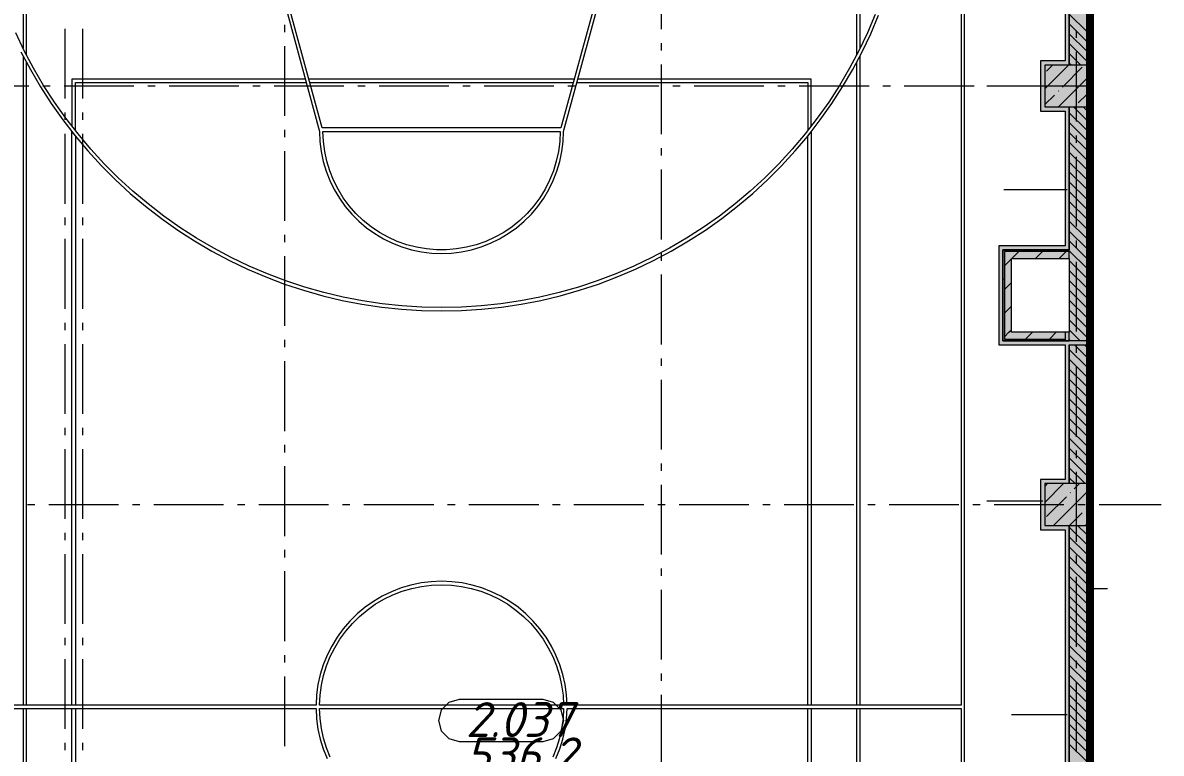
# Model space of a CAD drawing. Header units: millimetres. Extents: x -537608 to 253996, y -217170 to 186033.
# Drawn here: x -291916 to -275593, y -27265 to -16793 of the extents above; entities that cross this region are included whole.
import ezdxf

# ---------------------------------------------------------------- set-up
doc = ezdxf.new("R2010")
doc.units = ezdxf.units.MM
doc.layers.add('16) Лак 1.6м', color=160, linetype='Continuous', lineweight=90)
doc.layers.add('PDF _Геометрия', color=7, linetype='Continuous')
doc.layers.add('PDF _Текст', color=7, linetype='Continuous')
doc.layers.add('PDF _Сплошная заливка', color=7, linetype='Continuous', true_color=0xffffff)
doc.styles.add('PDF ISOCPEUR Italic', font='isocpeui.ttf')

msp = doc.modelspace()

# ---------------------------------------------------------------- hatches: boundary and pattern name
at = {"layer": 'PDF _Сплошная заливка', "true_color": 0xff7d7d, "transparency": 33554559}
for points in [[(-276661.3528, -28938.6636), (-276601.352, -28938.6636), (-276601.352, -10840.6596), (-276661.3528, -10840.6596), (-276661.3528, -26801.2363)], [(-276971.3524, -17400.6608), (-276971.3524, -17340.6604), (-277321.3517, -17340.6604), (-277321.3517, -17400.6608), (-277261.351, -17400.6608)], [(-277261.351, -18060.6614), (-276971.3524, -18060.6614), (-276971.3524, -18000.6618), (-277321.3517, -18000.6618), (-277321.3517, -18060.6614)], [(-276971.3524, -20050.6611), (-276911.3516, -20050.6611), (-276911.3516, -18000.6618), (-276971.3524, -18000.6618), (-276971.3524, -19990.6626)], [(-276971.3524, -20050.6611), (-276971.3524, -19990.6626), (-277921.3521, -19990.6626), (-277921.3521, -20050.6611), (-277861.3514, -20050.6611)], [(-277007.4638, -21410.6625), (-276661.3528, -21410.6625), (-276661.3528, -21350.6613), (-277921.3521, -21350.6613), (-277921.3521, -21410.6625), (-277845.4411, -21410.6625)], [(-276971.3524, -23400.662), (-276971.3524, -23340.6634), (-277321.3517, -23340.6634), (-277321.3517, -23400.662), (-277261.351, -23400.662)], [(-277261.351, -24060.6631), (-276971.3524, -24060.6631), (-276971.3524, -24000.6624), (-277321.3517, -24000.6624), (-277321.3517, -24060.6631)], [(-276971.3524, -29400.664), (-276911.3516, -29400.664), (-276911.3516, -24000.6624), (-276971.3524, -24000.6624), (-276971.3524, -29340.6632)]]:
    msp.add_hatch(color=11, dxfattribs=at).paths.add_polyline_path(points)
at = {"layer": 'PDF _Сплошная заливка', "transparency": 33554559}
h = msp.add_hatch(color=256, dxfattribs=at)
h.paths.add_polyline_path([(-276661.3528, -42060.6668), (-276661.764, -42050.6663), (-276911.3516, -42050.6663), (-276911.3516, -42060.6668)], flags=0)
h.paths.add_polyline_path([(-276680.4968, -41550.6664), (-276661.3528, -41550.6664), (-276661.3528, -36000.6642), (-276911.3516, -36000.6642), (-276911.3516, -41550.6664), (-276682.3914, -41550.6664)], flags=0)
h.paths.add_polyline_path([(-276911.3516, -35400.6659), (-276661.3528, -35400.6659), (-276661.3528, -30000.6644), (-276911.3516, -30000.6644), (-276911.3516, -35345.0422)], flags=0)
h.paths.add_polyline_path([(-276661.3528, -29400.664), (-276661.3528, -24000.6624), (-276911.3516, -24000.6624), (-276911.3516, -29400.664), (-276670.195, -29400.664)], flags=0)
h.paths.add_polyline_path([(-276852.9743, -23400.662), (-276661.3528, -23400.662), (-276661.3528, -21410.6625), (-276911.3516, -21411.1604), (-276911.3516, -23400.662)], flags=0)
h.paths.add_polyline_path([(-276661.3528, -21350.6613), (-276661.3528, -18000.6618), (-276911.3516, -18000.6618), (-276911.3516, -21350.6613)], flags=0)
h.paths.add_polyline_path([(-276661.3528, -17400.6608), (-276661.3528, -11950.6591), (-276911.3516, -11950.6591), (-276911.3516, -17400.6608)], flags=0)
for points in [[(-277861.3514, -21330.662), (-277841.3526, -21330.662), (-277841.3526, -20050.6611), (-277861.3514, -20050.6611), (-277861.3514, -21230.6615)], [(-276911.3516, -20070.6615), (-276911.3516, -20050.6611), (-277841.3526, -20050.6611), (-277841.3526, -20070.6615), (-277741.3522, -20070.6615)], [(-276971.3524, -21350.6613), (-276971.3524, -21330.662), (-277861.3514, -21330.662), (-277861.3514, -21350.6613), (-277007.4638, -21350.6613)], [(-277007.4638, -21330.662), (-276971.3524, -21330.662), (-276971.3524, -21230.6615), (-277841.3526, -21230.6615), (-277841.3526, -21330.662), (-277148.4738, -21330.662)], [(-277261.351, -24000.6624), (-276661.3528, -24000.6624), (-276661.3528, -23400.662), (-277261.351, -23400.662), (-277261.351, -23953.3017)]]:
    msp.add_hatch(color=256, dxfattribs=at).paths.add_polyline_path(points)
at = {"layer": 'PDF _Сплошная заливка', "true_color": 0xff7d7d, "transparency": 33554559}
h = msp.add_hatch(color=11, dxfattribs=at)
h.paths.add_polyline_path([(-276971.3524, -23400.662), (-276911.3516, -23400.662), (-276911.3516, -21411.1604), (-276971.3524, -21410.6625), (-276971.3524, -23340.6634)], flags=0)
h.paths.add_polyline_path([(-276911.3516, -21350.6613), (-276911.3516, -21230.6615), (-276971.3524, -21230.6615), (-276971.3524, -21350.6613)], flags=0)

# ---------------------------------------------------------------- linework, layer by layer
at = {"layer": '16) Лак 1.6м'}
msp.add_line((-276601.352, -28938.6636), (-276601.352, -10840.6596), dxfattribs=at)
at = {"layer": 'PDF _Геометрия', "lineweight": 9}
for p, q in [((-276971.3524, -12010.6587), (-276971.3524, -17340.6604)), ((-276911.3516, -12010.6587), (-276911.3516, -17400.6608)), ((-276911.3516, -17400.6608), (-276911.3516, -12010.6587)), ((-276661.3528, -17400.6608), (-276661.3528, -11950.6591)), ((-276661.3528, -11950.6591), (-276661.3528, -17400.6608)), ((-276661.3528, -16918.1682), (-276911.3516, -16668.1679)), ((-276661.3528, -17059.5893), (-276911.3516, -16809.589)), ((-276661.3528, -17201.0098), (-276911.3516, -16951.0104)), ((-276661.3528, -17342.4325), (-276911.3516, -17092.4315)), ((-276744.5429, -17400.6608), (-276911.3516, -17233.8534)), ((-276971.3524, -17340.6604), (-277321.3517, -17340.6604)), ((-277321.3517, -17340.6604), (-277321.3517, -17400.6608)), ((-277321.3517, -17400.6608), (-277321.3517, -18000.6618)), ((-277261.351, -17738.1626), (-276923.8496, -17400.6608)), ((-276661.3528, -17400.6608), (-277261.351, -17400.6608)), ((-277261.351, -17400.6608), (-277261.351, -18000.6618)), ((-277238.0582, -17486.7696), (-277151.9486, -17400.6608)), ((-277009.9591, -17714.8689), (-276724.8369, -17429.7457)), ((-276885.9662, -17400.6608), (-276911.3516, -17375.2748)), ((-276661.3528, -18000.6618), (-276661.3528, -17400.6608)), ((-277067.654, -18000.6618), (-276661.3528, -17594.3595)), ((-277291.3524, -17704.1103), (-278091.3516, -17704.1103)), ((-277066.9844, -17771.8928), (-277062.2415, -17767.1512)), ((-277261.351, -17966.2602), (-277124.0076, -17828.9168)), ((-276781.8601, -17942.9669), (-276661.3528, -17822.4583)), ((-277321.3517, -18000.6618), (-277321.3517, -18060.6614)), ((-277321.3517, -18060.6614), (-276971.3524, -18060.6614)), ((-277261.351, -18000.6618), (-276661.3528, -18000.6618)), ((-276971.3524, -18060.6614), (-276971.3524, -19990.6626)), ((-276911.3516, -20050.6611), (-276911.3516, -18000.6618)), ((-276911.3516, -18000.6618), (-276911.3516, -20050.6611)), ((-276661.3528, -18332.3812), (-276911.3516, -18082.3809)), ((-276661.3528, -18190.9601), (-276851.6502, -18000.6618)), ((-276838.8853, -17999.9922), (-276834.1446, -17995.25)), ((-276661.3528, -18049.5387), (-276710.2291, -18000.6618)), ((-276661.3528, -23400.662), (-276661.3528, -18000.6618)), ((-276661.3528, -18000.6618), (-276661.3528, -21230.6615)), ((-276661.3528, -18473.8034), (-276911.3516, -18223.8023)), ((-276661.3528, -18615.2245), (-276911.3516, -18365.224)), ((-276661.3528, -18756.6457), (-276911.3516, -18506.6457)), ((-276661.3528, -18898.0668), (-276911.3516, -18648.0668)), ((-276661.3528, -19039.4889), (-276911.3516, -18789.4884)), ((-276661.3528, -19180.91), (-276911.3516, -18930.91)), ((-276661.3528, -19322.3312), (-276911.3516, -19072.3312)), ((-276941.3509, -19187.0083), (-277846.9675, -19187.0083)), ((-276661.3528, -19463.7518), (-276911.3516, -19213.7523)), ((-276661.3528, -19605.1745), (-276911.3516, -19355.1745)), ((-276661.3528, -19746.5956), (-276911.3516, -19496.5956)), ((-276661.3528, -19888.0162), (-276911.3516, -19638.0167)), ((-276661.3528, -20029.4379), (-276911.3516, -19779.4379)), ((-276971.3524, -19990.6626), (-277921.3521, -19990.6626)), ((-277921.3521, -19990.6626), (-277921.3521, -20050.6611)), ((-277921.3521, -20050.6611), (-277921.3521, -21350.6613)), ((-277861.3514, -21350.6613), (-277861.3514, -20050.6611)), ((-277861.3514, -20050.6611), (-276971.3524, -20050.6611)), ((-277841.3526, -20050.6611), (-277861.3514, -20050.6611)), ((-277861.3514, -20050.6611), (-277861.3514, -21230.6615)), ((-277741.3522, -20050.6611), (-277841.3526, -20050.6611)), ((-277741.3522, -20070.6615), (-277841.3526, -20070.6615)), ((-277841.3526, -20070.6615), (-277841.3526, -21230.6615)), ((-276911.3516, -20050.6611), (-277741.3522, -20050.6611)), ((-276911.3516, -20070.6615), (-277741.3522, -20070.6615)), ((-277733.9202, -20170.6619), (-277633.9198, -20070.6615)), ((-277394.5091, -20170.6619), (-277294.5087, -20070.6615)), ((-277055.098, -20170.6619), (-276955.0975, -20070.6615)), ((-276971.3524, -20050.6611), (-276911.3516, -20050.6611)), ((-276661.3528, -20170.8606), (-276911.3516, -19920.86)), ((-276911.3516, -20070.6615), (-276911.3516, -20050.6611)), ((-276661.3528, -20312.2806), (-276911.3516, -20062.2811)), ((-276911.3516, -20170.6619), (-276911.3516, -20070.6615)), ((-277841.3526, -20278.0933), (-277741.3522, -20178.0929)), ((-277741.3522, -21230.6615), (-277741.3522, -20170.6619)), ((-277741.3522, -20170.6619), (-276911.3516, -20170.6619)), ((-276911.3516, -20170.6619), (-276911.3516, -21230.6615)), ((-276661.3528, -20453.7023), (-276911.3516, -20203.7023)), ((-276661.3528, -20595.1234), (-276911.3516, -20345.1229)), ((-277841.3526, -20617.505), (-277741.3522, -20517.5051)), ((-276661.3528, -20736.545), (-276911.3516, -20486.5456)), ((-276661.3528, -20877.9667), (-276911.3516, -20627.9673)), ((-277841.3526, -20956.9156), (-277741.3522, -20856.9162)), ((-276661.3528, -21019.3878), (-276911.3516, -20769.3873)), ((-276661.3528, -21160.8089), (-276911.3516, -20910.8089)), ((-276661.3528, -21302.2311), (-276911.3516, -21052.2316)), ((-277775.6875, -21230.6615), (-277741.3522, -21196.3273)), ((-276754.341, -21350.6613), (-276911.3516, -21193.6517)), ((-277921.3521, -21350.6613), (-277921.3521, -21410.6625)), ((-277861.3514, -21230.6615), (-277861.3514, -21330.662)), ((-277861.3514, -21330.662), (-277861.3514, -21350.6613)), ((-277148.4738, -21350.6613), (-277861.3514, -21350.6613)), ((-277861.3514, -21350.6613), (-277148.4738, -21350.6613)), ((-277841.3526, -21296.3278), (-277775.6875, -21230.6615)), ((-277841.3526, -21230.6615), (-277841.3526, -21330.662)), ((-277841.3526, -21330.662), (-277148.4738, -21330.662)), ((-276971.3524, -21230.6615), (-277741.3522, -21230.6615)), ((-277536.2747, -21330.662), (-277436.2764, -21230.6615)), ((-277196.8636, -21330.662), (-277096.8631, -21230.6615)), ((-277148.4738, -21330.662), (-276971.3524, -21330.662)), ((-276971.3524, -21350.6613), (-277148.4738, -21350.6613)), ((-277148.4738, -21350.6613), (-276971.3524, -21350.6613)), ((-276911.3516, -21230.6615), (-276971.3524, -21230.6615)), ((-276911.3516, -21230.6615), (-276971.3524, -21230.6615)), ((-276971.3524, -21230.6615), (-276971.3524, -21330.662)), ((-276971.3524, -21330.662), (-276971.3524, -21350.6613)), ((-276911.3516, -21350.6613), (-276971.3524, -21350.6613)), ((-276971.3524, -21350.6613), (-276911.3516, -21350.6613)), ((-276911.3516, -21330.662), (-276911.3516, -21230.6615)), ((-276911.3516, -21350.6613), (-276911.3516, -21330.662)), ((-276895.7643, -21350.6613), (-276911.3516, -21335.0734)), ((-276661.3528, -21350.6613), (-276911.3516, -21350.6613)), ((-276661.3528, -21230.6615), (-276661.3528, -21330.662)), ((-276661.3528, -21330.662), (-276661.3528, -21350.6613)), ((-277921.3521, -21410.6625), (-276971.3524, -21410.6625)), ((-276971.3524, -21410.6625), (-276971.3524, -23340.6634)), ((-276911.3516, -21410.6625), (-276911.3516, -21411.1604)), ((-276911.3516, -21411.1604), (-276911.3516, -21410.6625)), ((-276911.3516, -21410.6625), (-276661.3528, -21410.6625)), ((-276911.3516, -21411.1604), (-276911.3516, -21431.1608)), ((-276911.3516, -23400.662), (-276911.3516, -21411.1604)), ((-276911.3516, -21431.1608), (-276911.3516, -23400.662)), ((-276661.3528, -21726.495), (-276911.3516, -21476.4945)), ((-276661.3528, -21585.0734), (-276835.7636, -21410.6625)), ((-276661.3528, -21443.6523), (-276694.3425, -21410.6625)), ((-276661.3528, -21410.6625), (-276661.3528, -21411.1604)), ((-276661.3528, -21411.1604), (-276661.3528, -21431.1608)), ((-276661.3528, -21431.1608), (-276661.3528, -23400.662)), ((-276661.3528, -21867.9167), (-276911.3516, -21617.9167)), ((-276661.3528, -22009.3378), (-276911.3516, -21759.3378)), ((-276661.3528, -22150.7595), (-276911.3516, -21900.7589)), ((-276661.3528, -22292.1795), (-276911.3516, -22042.18)), ((-276661.3528, -22433.6022), (-276911.3516, -22183.6023)), ((-276661.3528, -22575.0239), (-276911.3516, -22325.0234)), ((-276661.3528, -22716.4445), (-276911.3516, -22466.4445)), ((-276661.3528, -22857.8656), (-276911.3516, -22607.8661)), ((-276661.3528, -22999.2867), (-276911.3516, -22749.2877)), ((-276661.3528, -23140.71), (-276911.3516, -22890.7089)), ((-276661.3528, -23282.1311), (-276911.3516, -23032.13)), ((-276684.2408, -23400.662), (-276911.3516, -23173.5511)), ((-276971.3524, -23340.6634), (-277321.3517, -23340.6634)), ((-277321.3517, -23340.6634), (-277321.3517, -23400.662)), ((-276825.6619, -23400.662), (-276911.3516, -23314.9722)), ((-277321.3517, -23400.662), (-277321.3517, -24000.6624)), ((-277261.351, -23668.7242), (-276993.2888, -23400.662)), ((-277261.351, -23440.6273), (-277221.3878, -23400.662)), ((-276661.3528, -23400.662), (-277261.351, -23400.662)), ((-277261.351, -23400.662), (-277261.351, -24000.6624)), ((-276838.8853, -23474.3576), (-276765.1898, -23400.662)), ((-276661.3528, -24000.6624), (-276661.3528, -23400.662)), ((-277291.3524, -23653.6643), (-278091.3516, -23653.6643)), ((-277238.0582, -23873.5304), (-276952.9338, -23588.4061)), ((-277137.0933, -24000.6624), (-276661.3528, -23524.9219)), ((-276895.9106, -23531.3829), (-276891.1677, -23526.64)), ((-276908.9942, -24000.6624), (-276724.8369, -23816.5051)), ((-276667.8116, -23759.4798), (-276663.0708, -23754.7391)), ((-276680.8951, -24000.6624), (-276661.3528, -23981.12)), ((-277321.3517, -24000.6624), (-277321.3517, -24060.6631)), ((-277321.3517, -24060.6631), (-276971.3524, -24060.6631)), ((-277261.351, -24000.6624), (-276661.3528, -24000.6624)), ((-276971.3524, -24060.6631), (-276971.3524, -29340.6632)), ((-276911.3516, -24000.6624), (-276911.3516, -29400.664)), ((-276911.3516, -29400.664), (-276911.3516, -24000.6624)), ((-276661.3528, -24272.0811), (-276911.3516, -24022.08)), ((-276661.3528, -24130.6599), (-276791.3481, -24000.6624)), ((-276661.3528, -28938.6636), (-276661.3528, -24000.6624)), ((-276661.3528, -24000.6624), (-276661.3528, -28938.6636)), ((-276661.3528, -24413.5022), (-276911.3516, -24163.5011)), ((-276661.3528, -24554.9233), (-276911.3516, -24304.9222)), ((-276661.3528, -24696.3444), (-276911.3516, -24446.3434)), ((-276661.3528, -24837.7655), (-276911.3516, -24587.7666)), ((-276661.3528, -24979.1866), (-276911.3516, -24729.1878)), ((-276661.3528, -25120.6077), (-276911.3516, -24870.6089)), ((-276631.3513, -24903.2799), (-276365.201, -24903.2799)), ((-276661.3528, -25262.031), (-276911.3516, -25012.03)), ((-276661.3528, -25403.4521), (-276911.3516, -25153.4511)), ((-276661.3528, -25544.8732), (-276911.3516, -25294.8722)), ((-276661.3528, -25686.2944), (-276911.3516, -25436.2933)), ((-276661.3528, -25827.7155), (-276911.3516, -25577.7145)), ((-276661.3528, -25969.1366), (-276911.3516, -25719.1377)), ((-276661.3528, -26110.5577), (-276911.3516, -25860.5588)), ((-276661.3528, -26251.9788), (-276911.3516, -26001.98)), ((-276661.3528, -26393.4021), (-276911.3516, -26143.4011)), ((-276661.3528, -26534.8232), (-276911.3516, -26284.8222)), ((-276661.3528, -26676.2444), (-276911.3516, -26426.2433)), ((-276661.3528, -26817.6655), (-276911.3516, -26567.6644)), ((-276941.3509, -26714.2354), (-277741.3522, -26714.2354)), ((-276661.3528, -26959.0866), (-276911.3516, -26709.0877)), ((-276661.3528, -27100.5077), (-276911.3516, -26850.5088)), ((-276661.3528, -27241.9288), (-276911.3516, -26991.9299)), ((-276661.3528, -27383.35), (-276911.3516, -27133.351))]:
    msp.add_line(p, q, dxfattribs=at)
at = {"layer": 'PDF _Геометрия', "color": 9, "lineweight": 9, "true_color": 0xc0c0c0}
for p, q in [((-278461.3023, -12650.175), (-278461.3023, -26575.1782)), ((-278411.3021, -26625.1785), (-278411.3021, -12600.1755)), ((-291911.3038, -13050.1752), (-291911.3038, -17157.5355)), ((-279911.3021, -17157.5355), (-279911.3021, -13050.1752)), ((-291861.3036, -17255.2818), (-291861.3036, -13100.1754)), ((-279961.3023, -13100.1754), (-279961.3023, -17255.2818)), ((-288460.9618, -15409.4968), (-287661.3029, -18350.1764)), ((-287623.0836, -18300.1773), (-288403.6114, -15429.852)), ((-283418.9945, -15429.852), (-284199.5222, -18300.1773)), ((-284161.303, -18350.1764), (-283361.5558, -15409.1715)), ((-279694.5125, -16676.3838), (-279806.2293, -16937.8827)), ((-279758.0268, -16949.9162), (-279645.7222, -16686.056)), ((-291893.6689, -17194.4051), (-292016.3787, -16937.8827)), ((-279806.2293, -16937.8827), (-279928.9391, -17194.4051)), ((-279881.4406, -17208.768), (-279758.0268, -16949.9162)), ((-291941.1653, -17208.768), (-291806.8705, -17462.1441)), ((-291911.3038, -17265.1092), (-291911.3038, -26575.1782)), ((-291760.1858, -17445.4913), (-291893.6689, -17194.4051)), ((-279928.9391, -17194.4051), (-280062.4201, -17445.4913)), ((-280015.7354, -17462.1441), (-279881.4406, -17208.768)), ((-279911.3021, -26575.1782), (-279911.3021, -17265.1092)), ((-291861.3036, -26575.1782), (-291861.3036, -17359.4439)), ((-291806.8705, -17462.1441), (-291661.9357, -17709.5877)), ((-291616.1704, -17690.6877), (-291760.1858, -17445.4913)), ((-280062.4201, -17445.4913), (-280206.4355, -17690.6877)), ((-280160.6702, -17709.5877), (-280015.7354, -17462.1441)), ((-279961.3023, -17359.4439), (-279961.3023, -26575.1782)), ((-287865.2501, -17600.1762), (-291211.5118, -17600.1762)), ((-291211.5118, -17600.1762), (-291211.5118, -18272.9554)), ((-285911.304, -17600.1762), (-287813.4349, -17600.1762)), ((-284009.1709, -17600.1762), (-285911.304, -17600.1762)), ((-280611.0424, -17600.1762), (-283957.3558, -17600.1762)), ((-280611.0424, -18272.8875), (-280611.0424, -17600.1762)), ((-291661.9357, -17709.5877), (-291506.6194, -17950.6516)), ((-291461.8832, -17929.5535), (-291616.1704, -17690.6877)), ((-291161.5116, -18337.5967), (-291161.5116, -17650.1764)), ((-291161.5116, -17650.1764), (-287851.6542, -17650.1764)), ((-287799.8391, -17650.1764), (-285911.304, -17650.1764)), ((-285911.304, -17650.1764), (-284022.7669, -17650.1764)), ((-283970.9517, -17650.1764), (-280661.0426, -17650.1764)), ((-280661.0426, -17650.1764), (-280661.0426, -18337.5289)), ((-280206.4355, -17690.6877), (-280360.7227, -17929.5535)), ((-280315.9864, -17950.6516), (-280160.6702, -17709.5877)), ((-291506.6194, -17950.6516), (-291341.2058, -18184.9014)), ((-291297.5998, -18161.6595), (-291461.8832, -17929.5535)), ((-280360.7227, -17929.5535), (-280525.006, -18161.6595)), ((-280481.4001, -18184.9014), (-280315.9864, -17950.6516)), ((-291341.2058, -18184.9014), (-291165.9919, -18411.914)), ((-291123.6174, -18386.5861), (-291297.5998, -18161.6595)), ((-280525.006, -18161.6595), (-280698.9884, -18386.5861)), ((-280656.614, -18411.914), (-280481.4001, -18184.9014)), ((-291211.5118, -26575.1782), (-291211.5118, -18354.8289)), ((-291211.5118, -18354.8289), (-291186.6043, -18386.2201)), ((-291186.6043, -18386.2201), (-291161.5116, -18417.4638)), ((-291165.9919, -18411.914), (-290981.2921, -18631.2807)), ((-291161.5116, -18417.4638), (-291161.5116, -26575.1782)), ((-290940.2503, -18603.9274), (-291123.6174, -18386.5861)), ((-287661.3029, -18350.1764), (-287655.3263, -18494.6903)), ((-285978.6032, -18300.1773), (-287623.0836, -18300.1773)), ((-287605.1797, -18494.3469), (-287611.3027, -18350.1764)), ((-287611.3027, -18350.1764), (-284211.3032, -18350.1764)), ((-284199.5222, -18300.1773), (-285978.6032, -18300.1773)), ((-284211.3032, -18350.1764), (-284217.4262, -18494.3469)), ((-284167.2796, -18494.6903), (-284161.303, -18350.1764)), ((-280698.9884, -18386.5861), (-280882.3555, -18603.9274)), ((-280841.3138, -18631.2807), (-280656.614, -18411.914)), ((-280661.0426, -18417.3992), (-280635.9499, -18386.1545)), ((-280661.0426, -26575.1782), (-280661.0426, -18417.3992)), ((-280635.9499, -18386.1545), (-280611.0424, -18354.7617)), ((-280611.0424, -18354.7617), (-280611.0424, -26575.1782)), ((-290747.8257, -18813.2963), (-290940.2503, -18603.9274)), ((-287655.3263, -18494.6903), (-287637.4352, -18638.217)), ((-287586.8494, -18637.4791), (-287605.1797, -18494.3469)), ((-284217.4262, -18494.3469), (-284235.7564, -18637.4791)), ((-284185.1706, -18638.217), (-284167.2796, -18494.6903)), ((-280882.3555, -18603.9274), (-281074.7802, -18813.2963)), ((-290981.2921, -18631.2807), (-290787.4444, -18842.6023)), ((-287637.4352, -18638.217), (-287607.7546, -18779.7769)), ((-287556.4497, -18778.5401), (-287586.8494, -18637.4791)), ((-284235.7564, -18637.4791), (-284266.1561, -18778.5401)), ((-284214.8513, -18779.7769), (-284185.1706, -18638.217)), ((-281035.1636, -18842.6023), (-280841.3138, -18631.2807)), ((-290787.4444, -18842.6023), (-290584.7932, -19045.5011)), ((-290546.6946, -19014.3112), (-290747.8257, -18813.2963)), ((-287607.7546, -18779.7769), (-287566.4846, -18918.4019)), ((-287566.4846, -18918.4019), (-287513.9073, -19053.1441)), ((-287514.1958, -18916.5144), (-287556.4497, -18778.5401)), ((-287460.3913, -19050.4093), (-287514.1958, -18916.5144)), ((-284308.41, -18916.5144), (-284362.2145, -19050.4093)), ((-284308.6986, -19053.1441), (-284256.1234, -18918.4019)), ((-284266.1561, -18778.5401), (-284308.41, -18916.5144)), ((-284256.1234, -18918.4019), (-284214.8513, -18779.7769)), ((-281074.7802, -18813.2963), (-281275.9135, -19014.3112)), ((-281237.8127, -19045.5011), (-281035.1636, -18842.6023)), ((-290584.7932, -19045.5011), (-290373.7089, -19239.6082)), ((-290337.2142, -19206.6131), (-290546.6946, -19014.3112)), ((-287513.9073, -19053.1441), (-287450.3822, -19183.0845)), ((-287395.4281, -19179.2587), (-287460.3913, -19050.4093)), ((-284362.2145, -19050.4093), (-284427.1778, -19179.2587)), ((-284372.2236, -19183.0845), (-284308.6986, -19053.1441)), ((-281275.9135, -19014.3112), (-281485.3916, -19206.6131)), ((-281448.8969, -19239.6082), (-281237.8127, -19045.5011)), ((-290373.7089, -19239.6082), (-290154.5683, -19424.575)), ((-290119.7637, -19389.8543), (-290337.2142, -19206.6131)), ((-287450.3822, -19183.0845), (-287376.3443, -19307.3359)), ((-287319.7689, -19302.1343), (-287395.4281, -19179.2587)), ((-284427.1778, -19179.2587), (-284502.8369, -19302.1343)), ((-284446.2616, -19307.3359), (-284372.2236, -19183.0845)), ((-281485.3916, -19206.6131), (-281702.8421, -19389.8543)), ((-281668.0375, -19424.575), (-281448.8969, -19239.6082)), ((-289894.7347, -19563.7042), (-290119.7637, -19389.8543)), ((-287376.3443, -19307.3359), (-287292.2994, -19425.0502)), ((-287233.9651, -19418.1506), (-287319.7689, -19302.1343)), ((-287138.628, -19526.4732), (-287233.9651, -19418.1506)), ((-284588.6429, -19418.1506), (-284683.9779, -19526.4732)), ((-284502.8369, -19302.1343), (-284588.6429, -19418.1506)), ((-284530.3065, -19425.0502), (-284446.2616, -19307.3359)), ((-281702.8421, -19389.8543), (-281927.8711, -19563.7042)), ((-290154.5683, -19424.575), (-289927.7719, -19600.0677)), ((-289662.5343, -19727.852), (-289894.7347, -19563.7042)), ((-287292.2994, -19425.0502), (-287198.8203, -19535.4199)), ((-287198.8203, -19535.4199), (-287096.5464, -19637.6938)), ((-287034.4508, -19626.3197), (-287138.628, -19526.4732)), ((-284683.9779, -19526.4732), (-284788.1551, -19626.3197)), ((-284726.0595, -19637.6938), (-284623.7856, -19535.4199)), ((-284623.7856, -19535.4199), (-284530.3065, -19425.0502)), ((-281927.8711, -19563.7042), (-282160.0716, -19727.852)), ((-281894.834, -19600.0677), (-281668.0375, -19424.575)), ((-289927.7719, -19600.0677), (-289693.7242, -19765.7688)), ((-289423.5779, -19881.9992), (-289662.5343, -19727.852)), ((-287096.5464, -19637.6938), (-286986.1751, -19731.1729)), ((-286922.1807, -19716.9721), (-287034.4508, -19626.3197)), ((-286986.1751, -19731.1729), (-286868.4623, -19815.2189)), ((-286802.625, -19797.7773), (-286922.1807, -19716.9721)), ((-284900.4274, -19716.9721), (-285019.9809, -19797.7773)), ((-284954.1435, -19815.2189), (-284836.4308, -19731.1729)), ((-284788.1551, -19626.3197), (-284900.4274, -19716.9721)), ((-284836.4308, -19731.1729), (-284726.0595, -19637.6938)), ((-282160.0716, -19727.852), (-282399.028, -19881.9992)), ((-282128.8817, -19765.7688), (-281894.834, -19600.0677)), ((-289693.7242, -19765.7688), (-289452.8494, -19921.3784)), ((-289178.2961, -20025.8715), (-289423.5779, -19881.9992)), ((-286868.4623, -19815.2189), (-286744.211, -19889.2557)), ((-286676.6492, -19868.1514), (-286802.625, -19797.7773)), ((-286744.211, -19889.2557), (-286614.2694, -19952.7808)), ((-286545.1596, -19927.588), (-286676.6492, -19868.1514)), ((-285145.9567, -19868.1514), (-285277.4462, -19927.588)), ((-285208.3364, -19952.7808), (-285078.3949, -19889.2557)), ((-285019.9809, -19797.7773), (-285145.9567, -19868.1514)), ((-285078.3949, -19889.2557), (-284954.1435, -19815.2189)), ((-282399.028, -19881.9992), (-282644.3098, -20025.8715)), ((-282369.7564, -19921.3784), (-282128.8817, -19765.7688)), ((-289452.8494, -19921.3784), (-289205.5848, -20066.6172)), ((-289205.5848, -20066.6172), (-288952.3737, -20201.2237)), ((-288927.1324, -20159.2072), (-289178.2961, -20025.8715)), ((-286614.2694, -19952.7808), (-286479.5268, -20005.357)), ((-286409.1015, -19975.6603), (-286545.1596, -19927.588)), ((-286479.5268, -20005.357), (-286340.9024, -20046.6281)), ((-286269.4588, -20012.0215), (-286409.1015, -19975.6603)), ((-286340.9024, -20046.6281), (-286199.3435, -20076.3098)), ((-286127.2324, -20036.408), (-286269.4588, -20012.0215)), ((-286199.3435, -20076.3098), (-286055.8167, -20094.1998)), ((-285983.4538, -20048.646), (-286127.2324, -20036.408)), ((-285839.152, -20048.646), (-285983.4538, -20048.646)), ((-285695.3734, -20036.408), (-285839.152, -20048.646)), ((-285766.7891, -20094.1998), (-285623.2624, -20076.3098)), ((-285553.1471, -20012.0215), (-285695.3734, -20036.408)), ((-285623.2624, -20076.3098), (-285481.7035, -20046.6281)), ((-285413.5043, -19975.6603), (-285553.1471, -20012.0215)), ((-285481.7035, -20046.6281), (-285343.0791, -20005.357)), ((-285277.4462, -19927.588), (-285413.5043, -19975.6603)), ((-285343.0791, -20005.357), (-285208.3364, -19952.7808)), ((-282644.3098, -20025.8715), (-282895.4734, -20159.2072)), ((-282870.2344, -20201.2237), (-282617.0211, -20066.6172)), ((-282617.0211, -20066.6172), (-282369.7564, -19921.3784)), ((-288952.3737, -20201.2237), (-288693.6725, -20324.9529)), ((-288670.539, -20281.7662), (-288927.1324, -20159.2072)), ((-286055.8167, -20094.1998), (-285911.304, -20100.1775)), ((-285911.304, -20100.1775), (-285766.7891, -20094.1998)), ((-282895.4734, -20159.2072), (-283152.0668, -20281.7662)), ((-283128.9334, -20324.9529), (-282870.2344, -20201.2237)), ((-288693.6725, -20324.9529), (-288429.9507, -20437.581)), ((-288408.9766, -20393.3302), (-288670.539, -20281.7662)), ((-288142.9145, -20493.6966), (-288408.9766, -20393.3302)), ((-283413.6314, -20393.3302), (-283679.6914, -20493.6966)), ((-283152.0668, -20281.7662), (-283413.6314, -20393.3302)), ((-283392.6552, -20437.581), (-283128.9334, -20324.9529)), ((-288429.9507, -20437.581), (-288161.6818, -20538.9082)), ((-288161.6818, -20538.9082), (-287889.3524, -20628.7472)), ((-287872.8349, -20582.6852), (-288142.9145, -20493.6966)), ((-283679.6914, -20493.6966), (-283949.7709, -20582.6852)), ((-283933.2534, -20628.7472), (-283660.9241, -20538.9082)), ((-283660.9241, -20538.9082), (-283392.6552, -20437.581)), ((-287889.3524, -20628.7472), (-287613.4513, -20706.9403)), ((-287599.2246, -20660.134), (-287872.8349, -20582.6852)), ((-287613.4513, -20706.9403), (-287334.4801, -20773.3434)), ((-287322.5721, -20725.9062), (-287599.2246, -20660.134)), ((-287043.3813, -20779.8813), (-287322.5721, -20725.9062)), ((-284500.0337, -20725.9062), (-284779.2246, -20779.8813)), ((-284223.3813, -20660.134), (-284500.0337, -20725.9062)), ((-284488.1258, -20773.3434), (-284209.1546, -20706.9403)), ((-283949.7709, -20582.6852), (-284223.3813, -20660.134)), ((-284209.1546, -20706.9403), (-283933.2534, -20628.7472)), ((-287334.4801, -20773.3434), (-287052.9404, -20827.8368)), ((-287052.9404, -20827.8368), (-286769.3382, -20870.3226)), ((-286762.1494, -20821.9641), (-287043.3813, -20779.8813)), ((-286769.3382, -20870.3226), (-286484.1879, -20900.7256)), ((-286479.3869, -20852.0764), (-286762.1494, -20821.9641)), ((-286195.6016, -20870.1666), (-286479.3869, -20852.0764)), ((-285911.304, -20876.1991), (-286195.6016, -20870.1666)), ((-285627.0042, -20870.1666), (-285911.304, -20876.1991)), ((-285343.219, -20852.0764), (-285627.0042, -20870.1666)), ((-285060.4564, -20821.9641), (-285343.219, -20852.0764)), ((-285338.4179, -20900.7256), (-285053.2677, -20870.3226)), ((-284779.2246, -20779.8813), (-285060.4564, -20821.9641)), ((-285053.2677, -20870.3226), (-284769.6676, -20827.8368)), ((-284769.6676, -20827.8368), (-284488.1258, -20773.3434)), ((-286484.1879, -20900.7256), (-286198.0044, -20918.9885)), ((-286198.0044, -20918.9885), (-285911.304, -20925.0798)), ((-285911.304, -20925.0798), (-285624.6016, -20918.9885)), ((-285624.6016, -20918.9885), (-285338.4179, -20900.7256)), ((-286058.635, -24806.2183), (-286204.9777, -24824.2966)), ((-285911.304, -24800.1792), (-286058.635, -24806.2183)), ((-285763.9709, -24806.2183), (-285911.304, -24800.1792)), ((-285617.6281, -24824.2966), (-285763.9709, -24806.2183)), ((-286628.3261, -24949.1551), (-286761.0579, -25013.3841)), ((-286490.7825, -24896.0051), (-286628.3261, -24949.1551)), ((-286608.2412, -24994.9441), (-286474.5471, -24943.2969)), ((-286349.3484, -24854.2938), (-286490.7825, -24896.0051)), ((-286474.5471, -24943.2969), (-286337.0744, -24902.7632)), ((-286204.9777, -24824.2966), (-286349.3484, -24854.2938)), ((-286337.0744, -24902.7632), (-286196.747, -24873.6143)), ((-286196.747, -24873.6143), (-286054.5056, -24856.0484)), ((-286054.5056, -24856.0484), (-285911.304, -24850.1794)), ((-285911.304, -24850.1794), (-285768.1002, -24856.0484)), ((-285768.1002, -24856.0484), (-285625.8589, -24873.6143)), ((-285625.8589, -24873.6143), (-285485.5315, -24902.7632)), ((-285473.2574, -24854.2938), (-285617.6281, -24824.2966)), ((-285485.5315, -24902.7632), (-285348.0589, -24943.2969)), ((-285331.8234, -24896.0051), (-285473.2574, -24854.2938)), ((-285348.0589, -24943.2969), (-285214.3668, -24994.9441)), ((-285194.2819, -24949.1551), (-285331.8234, -24896.0051)), ((-285061.5501, -25013.3841), (-285194.2819, -24949.1551)), ((-286888.0865, -25088.2618), (-287008.5594, -25173.2841)), ((-286977.8496, -25212.7413), (-286860.7375, -25130.1195)), ((-286761.0579, -25013.3841), (-286888.0865, -25088.2618)), ((-286860.7375, -25130.1195), (-286737.2592, -25057.3583)), ((-286737.2592, -25057.3583), (-286608.2412, -24994.9441)), ((-285214.3668, -24994.9441), (-285085.3467, -25057.3583)), ((-285085.3467, -25057.3583), (-284961.8683, -25130.1195)), ((-284934.5193, -25088.2618), (-285061.5501, -25013.3841)), ((-284961.8683, -25130.1195), (-284844.7562, -25212.7413)), ((-284814.0465, -25173.2841), (-284934.5193, -25088.2618)), ((-287121.6713, -25267.8828), (-287226.6601, -25371.4226)), ((-287008.5594, -25173.2841), (-287121.6713, -25267.8828)), ((-287087.8053, -25304.6703), (-286977.8496, -25212.7413)), ((-284844.7562, -25212.7413), (-284734.8005, -25304.6703)), ((-284700.9346, -25267.8828), (-284814.0465, -25173.2841)), ((-284595.9479, -25371.4226), (-284700.9346, -25267.8828)), ((-287226.6601, -25371.4226), (-287322.8197, -25483.2105)), ((-287283.3625, -25513.9202), (-287189.8726, -25405.2886)), ((-287189.8726, -25405.2886), (-287087.8053, -25304.6703)), ((-284734.8005, -25304.6703), (-284632.7333, -25405.2886)), ((-284632.7333, -25405.2886), (-284539.2434, -25513.9202)), ((-284499.7862, -25483.2105), (-284595.9479, -25371.4226)), ((-287409.5084, -25602.4906), (-287486.1428, -25728.4686)), ((-287322.8197, -25483.2105), (-287409.5084, -25602.4906)), ((-287367.6485, -25629.8396), (-287283.3625, -25513.9202)), ((-284539.2434, -25513.9202), (-284454.9574, -25629.8396)), ((-284413.0975, -25602.4906), (-284499.7862, -25483.2105)), ((-284336.463, -25728.4686), (-284413.0975, -25602.4906)), ((-287486.1428, -25728.4686), (-287552.2083, -25860.2961)), ((-287506.4172, -25880.3811), (-287442.1666, -25752.2674)), ((-287442.1666, -25752.2674), (-287367.6485, -25629.8396)), ((-284454.9574, -25629.8396), (-284380.4393, -25752.2674)), ((-284380.4393, -25752.2674), (-284316.1887, -25880.3811)), ((-284270.3975, -25860.2961), (-284336.463, -25728.4686)), ((-287552.2083, -25860.2961), (-287607.2637, -25997.0863)), ((-287559.9698, -26013.3239), (-287506.4172, -25880.3811)), ((-284316.1887, -25880.3811), (-284262.6361, -26013.3239)), ((-284215.3422, -25997.0863), (-284270.3975, -25860.2961)), ((-287607.2637, -25997.0863), (-287650.9364, -26137.9261)), ((-287602.4627, -26150.2023), (-287559.9698, -26013.3239)), ((-284262.6361, -26013.3239), (-284220.1433, -26150.2023)), ((-284171.6694, -26137.9261), (-284215.3422, -25997.0863)), ((-287650.9364, -26137.9261), (-287682.9358, -26281.8683)), ((-287633.6138, -26290.099), (-287602.4627, -26150.2023)), ((-284220.1433, -26150.2023), (-284188.9921, -26290.099)), ((-284139.6701, -26281.8683), (-284171.6694, -26137.9261)), ((-287703.0444, -26427.9463), (-287711.1309, -26575.1782)), ((-287682.9358, -26281.8683), (-287703.0444, -26427.9463)), ((-287661.1242, -26575.1782), (-287653.21, -26432.0756)), ((-287653.21, -26432.0756), (-287633.6138, -26290.099)), ((-284188.9921, -26290.099), (-284169.396, -26432.0756)), ((-284169.396, -26432.0756), (-284161.4817, -26575.1782)), ((-284119.5615, -26427.9463), (-284139.6701, -26281.8683)), ((-284111.4772, -26575.1782), (-284119.5615, -26427.9463)), ((-287711.1309, -26575.1782), (-293361.3057, -26575.1782)), ((-285911.304, -26575.1782), (-287661.1242, -26575.1782)), ((-284161.4817, -26575.1782), (-285911.304, -26575.1782)), ((-278461.3023, -26575.1782), (-284111.4772, -26575.1782)), ((-293361.3057, -26625.1785), (-287711.1309, -26625.1785)), ((-291911.3038, -26625.1785), (-291911.3038, -35935.2488)), ((-291861.3036, -35840.9128), (-291861.3036, -26625.1785)), ((-291211.5118, -34845.5288), (-291211.5118, -26625.1785)), ((-291161.5116, -26625.1785), (-291161.5116, -34782.8928)), ((-287711.1309, -26625.1785), (-287703.0444, -26772.4125)), ((-287653.21, -26768.2832), (-287661.1242, -26625.1785)), ((-287661.1242, -26625.1785), (-285911.304, -26625.1785)), ((-287633.6138, -26910.2597), (-287653.21, -26768.2832)), ((-285911.304, -26625.1785), (-284161.4817, -26625.1785)), ((-284169.396, -26768.2832), (-284188.9921, -26910.2597)), ((-284161.4817, -26625.1785), (-284169.396, -26768.2832)), ((-284119.5615, -26772.4125), (-284111.4772, -26625.1785)), ((-284111.4772, -26625.1785), (-278461.3023, -26625.1785)), ((-280661.0426, -34782.9596), (-280661.0426, -26625.1785)), ((-280611.0424, -26625.1785), (-280611.0424, -34845.5955)), ((-279961.3023, -26625.1785), (-279961.3023, -35840.9128)), ((-279911.3021, -35935.2488), (-279911.3021, -26625.1785)), ((-278461.3023, -26625.1785), (-278461.3023, -40550.182)), ((-278411.3021, -40600.1822), (-278411.3021, -26625.1785)), ((-287703.0444, -26772.4125), (-287682.9358, -26918.4905)), ((-287682.9358, -26918.4905), (-287650.9364, -27062.4306)), ((-287602.4627, -27050.1566), (-287633.6138, -26910.2597)), ((-284188.9921, -26910.2597), (-284220.1433, -27050.1566)), ((-284171.6694, -27062.4306), (-284139.6701, -26918.4905)), ((-284139.6701, -26918.4905), (-284119.5615, -26772.4125)), ((-287650.9364, -27062.4306), (-287607.2637, -27203.2704)), ((-287559.9698, -27187.0349), (-287602.4627, -27050.1566)), ((-284220.1433, -27050.1566), (-284262.6361, -27187.0349)), ((-284215.3422, -27203.2704), (-284171.6694, -27062.4306)), ((-287607.2637, -27203.2704), (-287552.2083, -27340.0627)), ((-287506.4172, -27319.9777), (-287559.9698, -27187.0349)), ((-284262.6361, -27187.0349), (-284316.1887, -27319.9777)), ((-284270.3975, -27340.0627), (-284215.3422, -27203.2704))]:
    msp.add_line(p, q, dxfattribs=at)
at = {"layer": 'PDF _Геометрия', "color": 253, "lineweight": 9, "true_color": 0xaaaaaa}
for p, q in [((-282761.353, -15886.5806), (-282761.353, -16886.5808)), ((-291311.3551, -16881.1211), (-291311.3551, -17881.1209)), ((-291061.3561, -16881.1211), (-291061.3561, -17881.1209)), ((-288161.3545, -16822.3708), (-288161.3545, -16928.2036)), ((-276811.3512, -16903.5838), (-276811.3512, -17009.4176)), ((-288161.3545, -17128.205), (-288161.3545, -18128.2047)), ((-282761.353, -17086.5803), (-282761.353, -17192.4145)), ((-276811.3512, -17209.4171), (-276811.3512, -18209.4176)), ((-282761.353, -17392.4145), (-282761.353, -18392.4142)), ((-291828.9555, -17700.6613), (-292828.9555, -17700.6613)), ((-291523.1219, -17700.6613), (-291628.9546, -17700.6613)), ((-290323.121, -17700.6613), (-291323.121, -17700.6613)), ((-290017.2873, -17700.6613), (-290123.1202, -17700.6613)), ((-288817.2866, -17700.6613), (-289817.2887, -17700.6613)), ((-288511.4551, -17700.6613), (-288617.2878, -17700.6613)), ((-287311.4542, -17700.6613), (-288311.4542, -17700.6613)), ((-287005.6206, -17700.6613), (-287111.4534, -17700.6613)), ((-285805.6198, -17700.6613), (-286805.6198, -17700.6613)), ((-285499.7862, -17700.6613), (-285605.6211, -17700.6613)), ((-284299.7875, -17700.6613), (-285299.7874, -17700.6613)), ((-283993.9538, -17700.6613), (-284099.7867, -17700.6613)), ((-282793.953, -17700.6613), (-283793.953, -17700.6613)), ((-282488.1194, -17700.6613), (-282593.9521, -17700.6613)), ((-281288.1185, -17700.6613), (-282288.1185, -17700.6613)), ((-280982.2849, -17700.6613), (-281088.1199, -17700.6613)), ((-279782.2863, -17700.6613), (-280782.2862, -17700.6613)), ((-279476.4526, -17700.6613), (-279582.2854, -17700.6613)), ((-278276.4518, -17700.6613), (-279276.4518, -17700.6613)), ((-277970.6182, -17700.6613), (-278076.451, -17700.6613)), ((-276661.3528, -17700.6613), (-277770.6173, -17700.6613)), ((-291311.3551, -18081.1204), (-291311.3551, -18186.9542)), ((-291061.3561, -18081.1204), (-291061.3561, -18186.9542)), ((-291311.3551, -18386.9543), (-291311.3551, -19386.9553)), ((-291061.3561, -18386.9543), (-291061.3561, -19386.9553)), ((-288161.3545, -18328.2039), (-288161.3545, -18434.0383)), ((-276811.3512, -18409.4182), (-276811.3512, -18515.251)), ((-282761.353, -18592.415), (-282761.353, -18698.2473)), ((-288161.3545, -18634.0381), (-288161.3545, -19634.0381)), ((-276811.3512, -18715.2518), (-276811.3512, -19715.2524)), ((-282761.353, -18898.2476), (-282761.353, -19898.2486)), ((-291311.3551, -19586.9551), (-291311.3551, -19692.7884)), ((-291061.3561, -19586.9551), (-291061.3561, -19692.7884)), ((-291311.3551, -19892.7888), (-291311.3551, -20892.7887)), ((-291061.3561, -19892.7888), (-291061.3561, -20892.7887)), ((-288161.3545, -19834.0379), (-288161.3545, -19939.8722)), ((-276811.3512, -19915.2516), (-276811.3512, -20021.0855)), ((-288161.3545, -20139.8715), (-288161.3545, -21139.8725)), ((-282761.353, -20098.2479), (-282761.353, -20204.0812)), ((-276811.3512, -20221.0858), (-276811.3512, -21221.0852)), ((-282761.353, -20404.082), (-282761.353, -21404.082)), ((-291311.3551, -21092.7891), (-291311.3551, -21198.6224)), ((-291061.3561, -21092.7891), (-291061.3561, -21198.6224)), ((-288161.3545, -21339.8728), (-288161.3545, -21445.7051)), ((-291311.3551, -21398.6221), (-291311.3551, -22398.6221)), ((-291061.3561, -21398.6221), (-291061.3561, -22398.6221)), ((-276811.3512, -21421.0844), (-276811.3512, -21526.9188)), ((-288161.3545, -21645.7059), (-288161.3545, -22645.7059)), ((-282761.353, -21604.0818), (-282761.353, -21709.9162)), ((-276811.3512, -21726.9186), (-276811.3512, -22726.9186)), ((-282761.353, -21909.9154), (-282761.353, -22909.9154)), ((-291311.3551, -22598.6219), (-291311.3551, -22704.4558)), ((-291061.3561, -22598.6219), (-291061.3561, -22704.4558)), ((-288161.3545, -22845.7057), (-288161.3545, -22951.5385)), ((-291311.3551, -22904.4555), (-291311.3551, -23904.4555)), ((-291061.3561, -22904.4555), (-291061.3561, -23904.4555)), ((-276811.3512, -22926.9195), (-276811.3512, -23032.7522)), ((-288161.3545, -23151.5393), (-288161.3545, -24151.5393)), ((-282761.353, -23109.9163), (-282761.353, -23215.749)), ((-276811.3512, -23232.7531), (-276811.3512, -24232.753)), ((-282761.353, -23415.7499), (-282761.353, -24415.7499)), ((-291847.4773, -23700.6633), (-291741.6445, -23700.6633)), ((-291541.6437, -23700.6633), (-290541.6438, -23700.6633)), ((-290341.645, -23700.6633), (-290235.8101, -23700.6633)), ((-290035.8114, -23700.6633), (-289035.8114, -23700.6633)), ((-288835.8106, -23700.6633), (-288729.9778, -23700.6633)), ((-288529.977, -23700.6633), (-287529.977, -23700.6633)), ((-287329.9761, -23700.6633), (-287224.1433, -23700.6633)), ((-287024.1424, -23700.6633), (-286024.1425, -23700.6633)), ((-285824.1438, -23700.6633), (-285718.3089, -23700.6633)), ((-285518.3102, -23700.6633), (-284518.3102, -23700.6633)), ((-284318.3093, -23700.6633), (-284212.4766, -23700.6633)), ((-284012.4757, -23700.6633), (-283012.4757, -23700.6633)), ((-282812.4749, -23700.6633), (-282706.6421, -23700.6633)), ((-282506.6434, -23700.6633), (-281506.6413, -23700.6633)), ((-281306.6426, -23700.6633), (-281200.8098, -23700.6633)), ((-281000.8089, -23700.6633), (-280000.809, -23700.6633)), ((-279800.8081, -23700.6633), (-279694.9754, -23700.6633)), ((-279494.9745, -23700.6633), (-278494.9745, -23700.6633)), ((-278294.9736, -23700.6633), (-278189.1409, -23700.6633)), ((-277989.1422, -23700.6633), (-276989.1401, -23700.6633)), ((-276789.1414, -23700.6633), (-276683.3086, -23700.6633)), ((-276483.3077, -23700.6633), (-275592.5637, -23700.6633)), ((-291311.3551, -24104.4563), (-291311.3551, -24210.2891)), ((-291061.3561, -24104.4563), (-291061.3561, -24210.2891)), ((-291311.3551, -24410.2899), (-291311.3551, -25410.2899)), ((-291061.3561, -24410.2899), (-291061.3561, -25410.2899)), ((-288161.3545, -24351.5402), (-288161.3545, -24457.3729)), ((-276811.3512, -24432.7539), (-276811.3512, -24538.5866)), ((-282761.353, -24615.7507), (-282761.353, -24721.5835)), ((-288161.3545, -24657.3738), (-288161.3545, -25657.3738)), ((-276811.3512, -24738.5854), (-276811.3512, -25738.5875)), ((-282761.353, -24921.5822), (-282761.353, -25921.5843)), ((-291311.3551, -25610.2908), (-291311.3551, -25716.1236)), ((-291061.3561, -25610.2908), (-291061.3561, -25716.1236)), ((-291311.3551, -25916.1245), (-291311.3551, -26916.1244)), ((-291061.3561, -25916.1245), (-291061.3561, -26916.1244)), ((-288161.3545, -25857.3724), (-288161.3545, -25963.2074)), ((-276811.3512, -25938.5862), (-276811.3512, -26044.4212)), ((-288161.3545, -26163.2061), (-288161.3545, -27163.2061)), ((-282761.353, -26121.5831), (-282761.353, -26227.4158)), ((-276811.3512, -26244.4198), (-276811.3512, -27244.4198)), ((-282761.353, -26427.4166), (-282761.353, -27427.4166)), ((-285806.524, -26536.0246), (-285916.3333, -26645.8317)), ((-285656.5255, -26495.8333), (-285806.524, -26536.0246)), ((-284456.5247, -26495.8333), (-285656.5255, -26495.8333)), ((-284306.5241, -26536.0246), (-284456.5247, -26495.8333)), ((-284196.7169, -26645.8317), (-284306.5241, -26536.0246)), ((-285916.3333, -26645.8317), (-285956.5247, -26795.8324)), ((-284156.5256, -26795.8324), (-284196.7169, -26645.8317)), ((-285956.5247, -26795.8324), (-285916.3333, -26945.833)), ((-284196.7169, -26945.833), (-284156.5256, -26795.8324)), ((-285916.3333, -26945.833), (-285806.524, -27055.6401)), ((-285806.524, -27055.6401), (-285656.5255, -27095.8315)), ((-285656.5255, -27095.8315), (-284456.5247, -27095.8315)), ((-284456.5247, -27095.8315), (-284306.5241, -27055.6401)), ((-284306.5241, -27055.6401), (-284196.7169, -26945.833)), ((-291311.3551, -27116.1231), (-291311.3551, -27221.958)), ((-291061.3561, -27116.1231), (-291061.3561, -27221.958))]:
    msp.add_line(p, q, dxfattribs=at)
at = {"layer": 'PDF _Геометрия', "color": 8, "lineweight": 9, "true_color": 0x787878}
for p, q in [((-277735.0139, -20052.0379), (-277735.8083, -20050.6611)), ((-277405.065, -20054.2722), (-277408.4193, -20060.0792)), ((-277372.3078, -20070.6615), (-277372.8009, -20069.8068)), ((-277178.29, -20067.8842), (-277179.894, -20070.6615)), ((-277860.191, -20241.6255), (-277861.3514, -20239.612)), ((-277846.5778, -20468.4016), (-277849.93, -20462.5956)), ((-277338.5775, -21348.2839), (-277341.9318, -21342.4763)), ((-277209.1612, -21340.5548), (-277212.5134, -21346.3618))]:
    msp.add_line(p, q, dxfattribs=at)
at = {"layer": 'PDF _Сплошная заливка', "color": 11, "lineweight": 35, "true_color": 0xff7d7d, "transparency": 33554559}
for points in [[(-276911.3516, -17400.6608), (-276911.3516, -12010.6587), (-276971.3524, -17400.6608), (-276971.3524, -12010.6587)], [(-277261.351, -18000.6618), (-277261.351, -17400.6608), (-277321.3517, -18000.6618), (-277321.3517, -17400.6608)], [(-277861.3514, -21350.6613), (-277861.3514, -20050.6611), (-277921.3521, -21350.6613), (-277921.3521, -20050.6611)], [(-277261.351, -24000.6624), (-277261.351, -23400.662), (-277321.3517, -24000.6624), (-277321.3517, -23400.662)]]:
    msp.add_solid(points, dxfattribs=at)
at = {"layer": 'PDF _Сплошная заливка', "lineweight": 35, "transparency": 33554559}
for points in [[(-277261.351, -18000.6618), (-276661.3528, -18000.6618), (-277261.351, -17400.6608), (-276661.3528, -17400.6608)], [(-277741.3522, -21230.6615), (-277741.3522, -20070.6615), (-277841.3526, -21230.6615), (-277841.3526, -20070.6615)], [(-276911.3516, -20170.6619), (-276911.3516, -20070.6615), (-277741.3522, -20170.6619), (-277741.3522, -20070.6615)]]:
    msp.add_solid(points, dxfattribs=at)

# ---------------------------------------------------------------- texts
at = {"layer": 'PDF _Текст', "char_height": 500, "attachment_point": 4, "style": 'PDF ISOCPEUR Italic'}
for s, insert in [('2.037', (-285563.8559, -26782.5433)), ('536,2', (-285570.8552, -27346.4924))]:
    msp.add_mtext(s, dxfattribs=dict(at, insert=insert))

doc.saveas('drawing.dxf')
